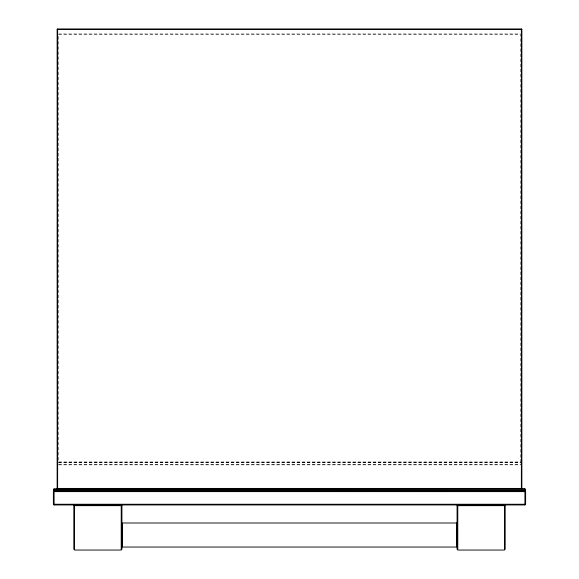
<?xml version="1.0" encoding="UTF-8"?>
<svg xmlns="http://www.w3.org/2000/svg" width="579" height="579" viewBox="0 0 579 579"><rect width="100%" height="100%" fill="white"/><g stroke="black" fill="none" stroke-linecap="round" stroke-linejoin="round"><path stroke-width="0.43" stroke-dasharray="2.9 2.17" d="M58.79 34.364L520.21 34.364M58.79 461.962L520.21 461.962M58.689 462.368L520.311 462.368M58.689 462.766L521.216 462.766M58.689 464.467L521.216 464.467M58.689 464.872L520.311 464.872M520.21 462.368L520.21 33.958L58.79 33.958L58.79 462.368"/><path stroke-width="0.87" d="M57.632 28.95L57.632 488.922L57.133 488.423L57.133 29.449L57.632 28.95L521.368 28.95L521.867 29.449L521.867 488.423L521.368 488.922L521.368 28.95M57.784 464.872L57.386 464.467L57.784 462.368M53.876 489.125L524.921 488.922L524.921 490.927L54.079 490.927L53.876 489.125L525.124 489.125M524.921 490.927L525.623 491.629L525.623 504.251L524.921 504.953L54.079 504.953L53.377 504.251L53.377 491.629L54.079 490.927M73.823 549.341L73.823 505.655L74.525 504.953L74.525 550.05L121.221 550.05L121.221 504.953L121.923 505.655L121.923 549.341M457.077 549.341L457.077 505.655L457.779 504.953L457.779 550.05L504.475 550.05L504.475 504.953L505.178 505.655L505.178 549.341M521.216 464.872L521.614 464.467L521.216 462.368M57.133 29.449L521.867 29.449M57.386 462.766L57.784 462.766M521.216 462.766L521.614 462.766M57.386 464.467L57.784 464.467M521.216 464.467L521.614 464.467M57.133 488.423L521.867 488.423M53.876 490.724L525.124 490.724M53.377 491.629L525.623 491.629M53.377 504.251L525.623 504.251M73.823 505.655L121.923 505.655M457.077 505.655L505.178 505.655M524.921 488.922L524.921 504.953M54.079 488.922L54.079 504.953M456.578 522.996L122.422 522.996L122.422 547.046L456.578 547.046L456.578 522.996"/></g></svg>
